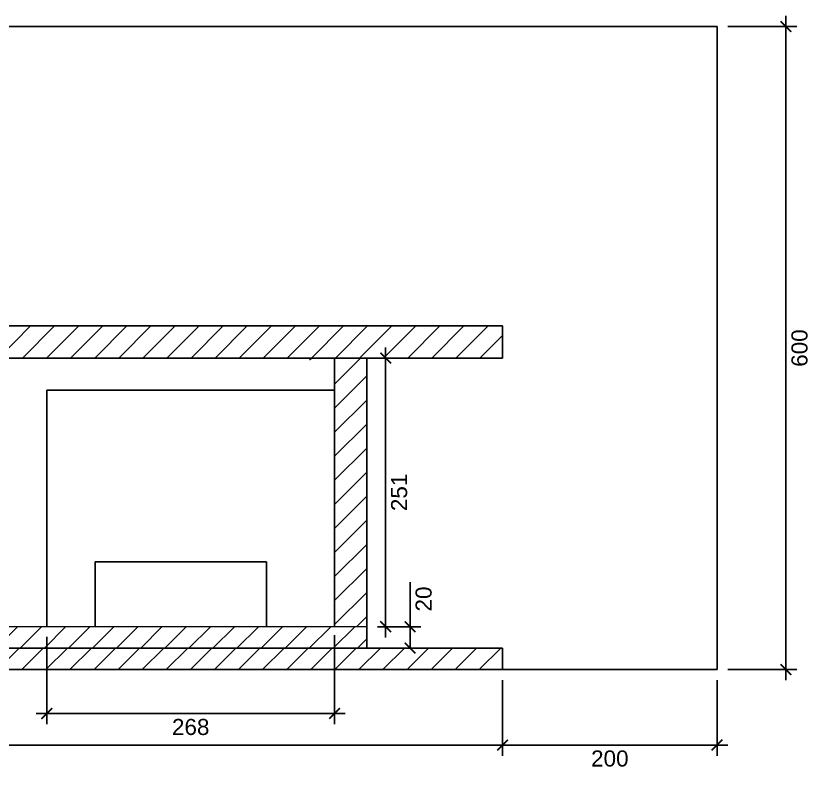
# Model space of a CAD drawing. Header units: centimetres. Extents: x -3096 to 17897, y -3131 to 15798.
# Drawn here: x 13476 to 14217, y 1946 to 2649 of the extents above; entities that cross this region are included whole.
import ezdxf

# ---------------------------------------------------------------- set-up
doc = ezdxf.new("R2010")
doc.units = ezdxf.units.CM
doc.layers.add('A-ANNO SYMB', color=3, linetype='Continuous', lineweight=13)
doc.styles.get("Standard").update_dxf_attribs({"font": 'Arial.ttf'})
doc.dimstyles.new('1_100', dxfattribs={"dimtxt": 15, "dimasz": 10, "dimexe": 10, "dimexo": 10, "dimgap": 5, "dimtad": 2, "dimdec": 0, "dimtxsty": 'Standard', "dimblk": 'ARCHTICK', "dimcen": 2.5, "dimdle": 10, "dimadec": 0, "dimazin": 0, "dimtfac": 1, "dimtdec": 0, "dimtmove": 0, "dimatfit": 3, "dimldrblk": 'ARCHTICK', "dimfxl": 1, "dimarcsym": 0})

# ---------------------------------------------------------------- blocks, each defined once
blk = doc.blocks.new('_ArchTick')
at = {"color": 0, "linetype": 'ByBlock', "const_width": 0.15}
blk.add_lwpolyline([(-0.5, -0.5), (0.5, 0.5)], dxfattribs=at)
blk = doc.blocks.new('*D38')
at = {"layer": 'A-ANNO SYMB', "color": 0, "lineweight": -2, "transparency": 16777216}
for p, q in [((14194.29, 2649.29), (14194.29, 2029.29)), ((14140.01, 2639.29), (14204.29, 2639.29)), ((14140.01, 2039.29), (14204.29, 2039.29))]:
    blk.add_line(p, q, dxfattribs=at)
at = {"layer": 'Defpoints', "color": 0, "transparency": 16777216}
for p in [(14130.01, 2639.29), (14130.01, 2039.29), (14194.29, 2039.29)]:
    blk.add_point(p, dxfattribs=at)
at = {"layer": 'A-ANNO SYMB', "color": 0, "lineweight": -2, "transparency": 16777216, "xscale": 10, "yscale": 10, "zscale": 10}
for p, rotation in [((14194.29, 2639.29), 90), ((14194.29, 2039.29), 270)]:
    blk.add_blockref('_ArchTick', p, dxfattribs=dict(at, rotation=rotation))
at = {"layer": 'A-ANNO SYMB', "color": 0, "transparency": 16777216, "insert": (14206.94, 2339.29), "char_height": 15, "attachment_point": 5, "rotation": 90}
blk.add_mtext('600', dxfattribs=at)
blk = doc.blocks.new('*D40')
at = {"layer": 'A-ANNO SYMB', "color": 0, "lineweight": -2, "transparency": 16777216}
for p, q in [((12330.01, 2029.29), (12330.01, 1958.88)), ((13930.01, 2029.29), (13930.01, 1958.88)), ((12320.01, 1968.88), (13940.01, 1968.88))]:
    blk.add_line(p, q, dxfattribs=at)
at = {"layer": 'Defpoints', "color": 0, "transparency": 16777216}
for p in [(12330.01, 2039.29), (13930.01, 2039.29), (13930.01, 1968.88)]:
    blk.add_point(p, dxfattribs=at)
at = {"layer": 'A-ANNO SYMB', "color": 0, "lineweight": -2, "transparency": 16777216, "xscale": 10, "yscale": 10, "zscale": 10, "rotation": 180}
blk.add_blockref('_ArchTick', (12330.01, 1968.88), dxfattribs=at)
at = {"layer": 'A-ANNO SYMB', "color": 0, "lineweight": -2, "transparency": 16777216, "xscale": 10, "yscale": 10, "zscale": 10}
blk.add_blockref('_ArchTick', (13930.01, 1968.88), dxfattribs=at)
at = {"layer": 'A-ANNO SYMB', "color": 0, "transparency": 16777216, "insert": (13130.01, 1956.22), "char_height": 15, "attachment_point": 5}
blk.add_mtext('1600', dxfattribs=at)
blk = doc.blocks.new('*D41')
at = {"layer": 'A-ANNO SYMB', "color": 0, "lineweight": -2, "transparency": 16777216}
for p, q in [((13930.01, 2029.29), (13930.01, 1958.88)), ((14130.01, 2029.29), (14130.01, 1958.88)), ((13920.01, 1968.88), (14140.01, 1968.88))]:
    blk.add_line(p, q, dxfattribs=at)
at = {"layer": 'Defpoints', "color": 0, "transparency": 16777216}
for p in [(13930.01, 2039.29), (14130.01, 2039.29), (14130.01, 1968.88)]:
    blk.add_point(p, dxfattribs=at)
at = {"layer": 'A-ANNO SYMB', "color": 0, "lineweight": -2, "transparency": 16777216, "xscale": 10, "yscale": 10, "zscale": 10, "rotation": 180}
blk.add_blockref('_ArchTick', (13930.01, 1968.88), dxfattribs=at)
at = {"layer": 'A-ANNO SYMB', "color": 0, "lineweight": -2, "transparency": 16777216, "xscale": 10, "yscale": 10, "zscale": 10}
blk.add_blockref('_ArchTick', (14130.01, 1968.88), dxfattribs=at)
at = {"layer": 'A-ANNO SYMB', "color": 0, "transparency": 16777216, "insert": (14030.01, 1956.22), "char_height": 15, "attachment_point": 5}
blk.add_mtext('200', dxfattribs=at)
blk = doc.blocks.new('*D45')
at = {"layer": 'A-ANNO SYMB', "color": 0, "lineweight": -2, "transparency": 16777216}
for p, q in [((13820.97, 2339.94), (13820.97, 2069.29)), ((13783.33, 2329.94), (13830.97, 2329.94)), ((13813.33, 2079.29), (13830.97, 2079.29))]:
    blk.add_line(p, q, dxfattribs=at)
at = {"layer": 'Defpoints', "color": 0, "transparency": 16777216}
for p in [(13773.33, 2329.94), (13803.33, 2079.29), (13820.97, 2079.29)]:
    blk.add_point(p, dxfattribs=at)
at = {"layer": 'A-ANNO SYMB', "color": 0, "lineweight": -2, "transparency": 16777216, "xscale": 10, "yscale": 10, "zscale": 10}
for p, rotation in [((13820.97, 2329.94), 90), ((13820.97, 2079.29), 270)]:
    blk.add_blockref('_ArchTick', p, dxfattribs=dict(at, rotation=rotation))
at = {"layer": 'A-ANNO SYMB', "color": 0, "transparency": 16777216, "insert": (13833.62, 2204.61), "char_height": 15, "attachment_point": 5, "rotation": 90}
blk.add_mtext('251', dxfattribs=at)
blk = doc.blocks.new('*D46')
at = {"layer": 'A-ANNO SYMB', "color": 0, "lineweight": -2, "transparency": 16777216}
for p, q in [((13843.8, 2079.29), (13843.8, 2120.98)), ((13843.8, 2059.29), (13843.8, 2089.29)), ((13813.33, 2079.29), (13853.8, 2079.29)), ((13813.33, 2059.29), (13853.8, 2059.29))]:
    blk.add_line(p, q, dxfattribs=at)
at = {"layer": 'Defpoints', "color": 0, "transparency": 16777216}
for p in [(13803.33, 2079.29), (13803.33, 2059.29), (13843.8, 2059.29)]:
    blk.add_point(p, dxfattribs=at)
at = {"layer": 'A-ANNO SYMB', "color": 0, "lineweight": -2, "transparency": 16777216, "xscale": 10, "yscale": 10, "zscale": 10}
for p, rotation in [((13843.8, 2079.29), 90), ((13843.8, 2059.29), 270)]:
    blk.add_blockref('_ArchTick', p, dxfattribs=dict(at, rotation=rotation))
at = {"layer": 'A-ANNO SYMB', "color": 0, "transparency": 16777216, "insert": (13856.46, 2105.13), "char_height": 15, "attachment_point": 5, "rotation": 90}
blk.add_mtext('20', dxfattribs=at)
blk = doc.blocks.new('*D77')
at = {"layer": 'A-ANNO SYMB', "color": 0, "lineweight": -2, "transparency": 16777216}
for p, q in [((13505.01, 2069.94), (13505.01, 1988.29)), ((13773.33, 2071.27), (13773.33, 1988.29)), ((13495.01, 1998.29), (13783.33, 1998.29))]:
    blk.add_line(p, q, dxfattribs=at)
at = {"layer": 'Defpoints', "color": 0, "transparency": 16777216}
for p in [(13773.33, 2081.27), (13505.01, 2079.94), (13773.33, 1998.29)]:
    blk.add_point(p, dxfattribs=at)
at = {"layer": 'A-ANNO SYMB', "color": 0, "lineweight": -2, "transparency": 16777216, "xscale": 10, "yscale": 10, "zscale": 10, "rotation": 180}
blk.add_blockref('_ArchTick', (13505.01, 1998.29), dxfattribs=at)
at = {"layer": 'A-ANNO SYMB', "color": 0, "lineweight": -2, "transparency": 16777216, "xscale": 10, "yscale": 10, "zscale": 10}
blk.add_blockref('_ArchTick', (13773.33, 1998.29), dxfattribs=at)
at = {"layer": 'A-ANNO SYMB', "color": 0, "transparency": 16777216, "insert": (13639.17, 1985.63), "char_height": 15, "attachment_point": 5}
blk.add_mtext('268', dxfattribs=at)

msp = doc.modelspace()

# ---------------------------------------------------------------- hatches: boundary and pattern name
at = {"transparency": 33554508}
h = msp.add_hatch(dxfattribs=at)
h.set_pattern_fill('ANSI31', color=256, scale=5)
h.set_pattern_definition([(45, (10118.907, 0), (-11.22532, 11.22532), [])])
h.paths.add_polyline_path([(13803.33, 2079.23), (12443.33, 2079.89), (12443.33, 2059.23), (13803.33, 2059.23)])
h = msp.add_hatch(dxfattribs=at)
h.set_pattern_fill('ANSI31', color=256, scale=5)
h.set_pattern_definition([(45, (10125.583, -14.767), (-11.22532, 11.22532), [])])
h.paths.add_polyline_path([(12330, 2059.23), (12330, 2039.23), (13930, 2039.23), (13930, 2059.23)])

# ---------------------------------------------------------------- linework, layer by layer
for p, q in [((12130, 2639.23), (14130, 2639.23)), ((14130, 2639.23), (14130, 2039.23)), ((12480, 2359.89), (13780, 2359.89)), ((13930, 2359.89), (13780, 2359.89)), ((13930, 2329.89), (13930, 2359.89)), ((12330, 2329.89), (13780, 2329.89)), ((13773.33, 2329.89), (13773.33, 2079.23)), ((13780, 2329.89), (13930, 2329.89)), ((13803.33, 2079.23), (13803.33, 2329.89)), ((13505, 2299.89), (13505, 2079.89)), ((13505, 2299.89), (13773.33, 2299.89)), ((13550, 2079.89), (13550, 2139.89)), ((13550, 2139.89), (13710, 2139.89)), ((13710, 2139.89), (13710, 2079.89)), ((12443.33, 2079.89), (13803.33, 2079.23)), ((13803.33, 2079.23), (13803.33, 2059.23)), ((12330, 2059.23), (13930, 2059.23)), ((13930, 2059.23), (13930, 2039.23)), ((12330, 2039.23), (13930, 2039.23)), ((13930, 2039.23), (14130, 2039.23))]:
    msp.add_line(p, q)
at = {"linetype": 'Continuous', "transparency": 33554508}
for p, q in [((13459.86, 2329.89), (13489.86, 2359.89)), ((13482.31, 2329.89), (13512.31, 2359.89)), ((13504.76, 2329.89), (13534.76, 2359.89)), ((13527.21, 2329.89), (13557.21, 2359.89)), ((13549.66, 2329.89), (13579.66, 2359.89)), ((13572.11, 2329.89), (13602.11, 2359.89)), ((13594.56, 2329.89), (13624.56, 2359.89)), ((13617.02, 2329.89), (13647.02, 2359.89)), ((13639.47, 2329.89), (13669.47, 2359.89)), ((13661.92, 2329.89), (13691.92, 2359.89)), ((13684.37, 2329.89), (13714.37, 2359.89)), ((13706.82, 2329.89), (13736.82, 2359.89)), ((13729.27, 2329.89), (13759.27, 2359.89)), ((13751.72, 2329.89), (13781.72, 2359.89)), ((13774.17, 2329.89), (13804.17, 2359.89)), ((13796.62, 2329.89), (13826.62, 2359.89)), ((13819.07, 2329.89), (13849.07, 2359.89)), ((13841.52, 2329.89), (13871.52, 2359.89)), ((13863.97, 2329.89), (13893.97, 2359.89)), ((13886.42, 2329.89), (13916.42, 2359.89)), ((13908.87, 2329.89), (13930, 2351.02)), ((13750, 2328.17), (13751.72, 2329.89)), ((13773.33, 2305.72), (13797.49, 2329.89)), ((13773.33, 2283.27), (13803.33, 2313.27)), ((13773.33, 2260.82), (13803.33, 2290.82)), ((13773.33, 2238.37), (13803.33, 2268.37)), ((13773.33, 2215.92), (13803.33, 2245.92)), ((13773.33, 2193.47), (13803.33, 2223.47)), ((13773.33, 2171.02), (13803.33, 2201.02)), ((13773.33, 2148.56), (13803.33, 2178.56)), ((13773.33, 2126.11), (13803.33, 2156.11)), ((13773.33, 2103.66), (13803.33, 2133.66)), ((13773.33, 2081.21), (13803.33, 2111.21)), ((13794.45, 2079.89), (13803.33, 2088.76))]:
    msp.add_line(p, q, dxfattribs=at)

# ---------------------------------------------------------------- dimensions: what is measured, and where the dimension line sits
at = {"layer": 'A-ANNO SYMB'}
for base, p1, p2, picture, middle in [((14194.29, 2039.29), (14130.01, 2639.29), (14130.01, 2039.29), '*D38', (14206.94, 2339.29)), ((13820.97, 2079.29), (13773.33, 2329.94), (13803.33, 2079.29), '*D45', (13833.62, 2204.61))]:
    dim = msp.add_linear_dim(base=base, p1=p1, p2=p2, angle=90, dimstyle='1_100', dxfattribs=at)
    dim.commit()
    dim.dimension.update_dxf_attribs({"geometry": picture, "text_midpoint": middle})
dim = msp.add_linear_dim(base=(13843.8, 2059.29), p1=(13803.33, 2079.29), p2=(13803.33, 2059.29), angle=90, dimstyle='1_100', dxfattribs=at)
dim.commit()
dim.dimension.update_dxf_attribs({"geometry": '*D46', "text_midpoint": (13843.8, 2105.13), "dimtype": 160})
dim = msp.add_linear_dim(base=(13773.33, 1998.29), p1=(13505.01, 2079.94), p2=(13773.33, 2081.27), dimstyle='1_100', dxfattribs=at)
dim.commit()
dim.dimension.update_dxf_attribs({"geometry": '*D77', "text_midpoint": (13639.17, 1985.63)})
for base, p1, p2, picture, middle in [((13930.01, 1968.88), (12330.01, 2039.29), (13930.01, 2039.29), '*D40', (13130.01, 1968.88)), ((14130.01, 1968.88), (13930.01, 2039.29), (14130.01, 2039.29), '*D41', (14030.01, 1968.88))]:
    dim = msp.add_linear_dim(base=base, p1=p1, p2=p2, dimstyle='1_100', dxfattribs=at)
    dim.commit()
    dim.dimension.update_dxf_attribs({"geometry": picture, "text_midpoint": middle, "dimtype": 160})

doc.saveas('drawing.dxf')
